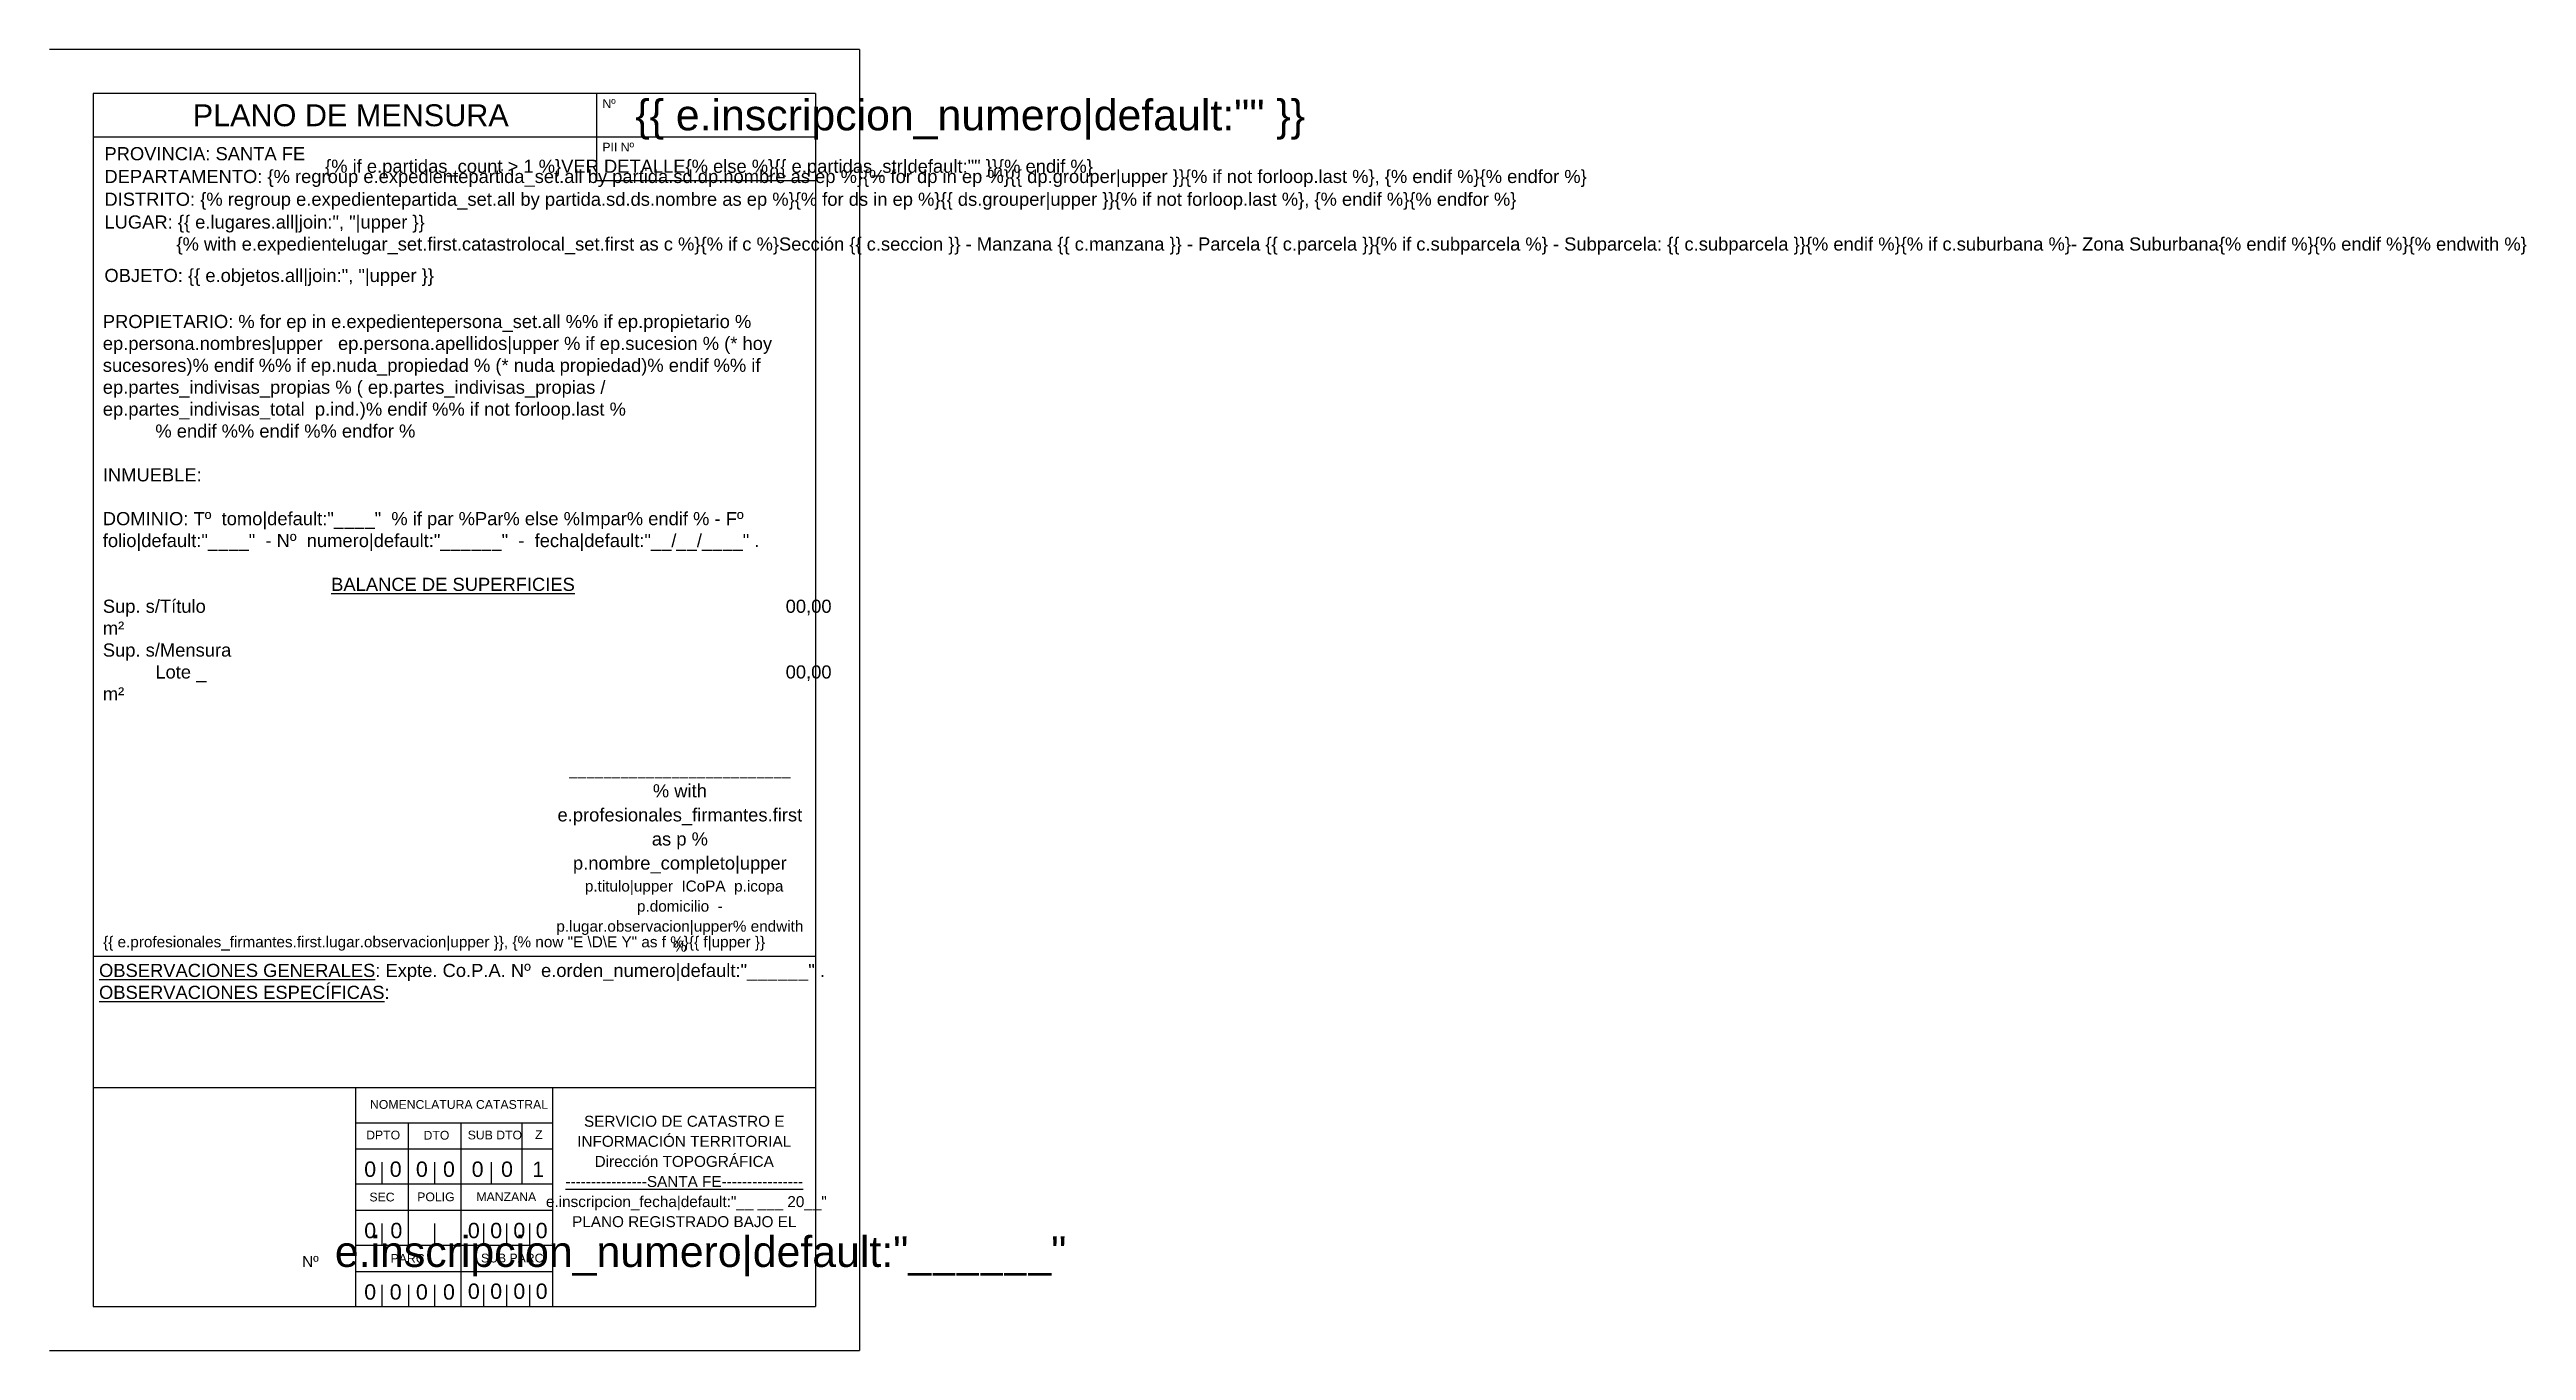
# Model space of a CAD drawing. Header units: millimetres. Extents: x 0 to 566, y 0 to 297.
import ezdxf
from ezdxf.enums import TextEntityAlignment as Align

# ---------------------------------------------------------------- set-up
doc = ezdxf.new("R2010")
doc.units = ezdxf.units.MM
doc.styles.get("Standard").update_dxf_attribs({"font": 'arial.ttf'})

msp = doc.modelspace()

# ---------------------------------------------------------------- linework, layer by layer
for p, q in [((185, 297), (0, 297)), ((185, 297), (185, 0)), ((175, 287), (10, 287)), ((10, 287), (10, 10)), ((125, 267), (125, 287)), ((175, 287), (175, 10)), ((175, 277), (10, 277)), ((175, 267), (125, 267)), ((10, 90), (175, 90)), ((10, 60), (175, 60)), ((70, 10), (70, 60)), ((115, 10), (115, 60)), ((70, 52), (115, 52)), ((82, 24), (82, 52)), ((94, 10), (94, 52)), ((108, 38), (108, 52)), ((70, 46), (115, 46)), ((76, 38), (76, 43)), ((88, 38), (88, 43)), ((101, 38), (101, 43)), ((70, 38), (115, 38)), ((70, 32), (115, 32)), ((76, 24), (76, 29)), ((88, 24), (88, 29)), ((99.25, 24), (99.25, 29)), ((104.5, 24), (104.5, 29)), ((109.75, 24), (109.75, 29)), ((70, 24), (115, 24)), ((70, 18), (115, 18)), ((76, 10), (76, 15)), ((82, 15), (82, 10)), ((88, 10), (88, 15)), ((99.25, 10), (99.25, 15)), ((104.5, 10), (104.5, 15)), ((109.75, 10), (109.75, 15)), ((10, 10), (175, 10)), ((0, 0), (185, 0))]:
    msp.add_line(p, q)

# ---------------------------------------------------------------- texts
at = {"linetype": 'Continuous'}
for s, height, p in [('PLANO DE MENSURA', 5, (32.72, 279.5)), ('{{ e.inscripcion_numero|default:"" }}', 7, (133.83, 278.56))]:
    msp.add_text(s, height=height, dxfattribs=at).set_placement(p)
for s, height, p in [('Nº', 2, (126.3, 283.67)), ('PROVINCIA: SANTA FE', 3, (12.54, 271.73)), ('PII Nº', 2, (126.3, 273.73)), ('DEPARTAMENTO: {% regroup e.expedientepartida_set.all by partida.sd.dp.nombre as ep %}{% for dp in ep %}{{ dp.grouper|upper }}{% if not forloop.last %}, {% endif %}{% endfor %}', 3, (12.54, 266.53)), ('DISTRITO: {% regroup e.expedientepartida_set.all by partida.sd.ds.nombre as ep %}{% for ds in ep %}{{ ds.grouper|upper }}{% if not forloop.last %}, {% endif %}{% endfor %}', 3, (12.54, 261.33)), ('LUGAR: {{ e.lugares.all|join:", "|upper }}', 3, (12.54, 256.13)), ('{% with e.expedientelugar_set.first.catastrolocal_set.first as c %}{% if c %}Sección {{ c.seccion }} - Manzana {{ c.manzana }} - Parcela {{ c.parcela }}{% if c.subparcela %} - Subparcela: {{ c.subparcela }}{% endif %}{% if c.suburbana %}- Zona Suburbana{% endif %}{% endif %}{% endwith %}', 3, (28.99, 251.11)), ('OBJETO: {{ e.objetos.all|join:", "|upper }}', 3, (12.54, 243.93)), ('{{ e.profesionales_firmantes.first.lugar.observacion|upper }}, {% now "E \\D\\E Y" as f %}{{ f|upper }}', 2.5, (12.24, 92.03)), ('NOMENCLATURA CATASTRAL', 2, (73.21, 55.16)), ('DPTO', 2, (72.34, 48.18)), ('DTO', 2, (85.45, 48.13)), ('SUB DTO', 2, (95.53, 48.18)), ('Z', 2, (110.93, 48.28)), ('0', 3.5, (71.89, 39.63)), ('0', 3.5, (77.72, 39.63)), ('0', 3.5, (83.7, 39.63)), ('0', 3.5, (89.89, 39.63)), ('0', 3.5, (96.44, 39.63)), ('0', 3.5, (103.15, 39.63)), ('1', 3.5, (110.27, 39.63)), ('SEC', 2, (73.08, 34.02)), ('POLIG', 2, (84, 34.06)), ('MANZANA', 2, (97.52, 34.09)), ('0', 3.5, (71.89, 25.63)), ('0', 3.5, (77.87, 25.63)), ('0', 3.5, (95.57, 25.63)), ('0', 3.5, (100.67, 25.63)), ('0', 3.5, (105.96, 25.63)), ('0', 3.5, (111.06, 25.63)), ('PARC', 2, (77.93, 20.02)), ('SUB PARC', 2, (98.56, 20.09)), ('0', 3.5, (71.89, 11.6)), ('0', 3.5, (77.72, 11.6)), ('0', 3.5, (83.7, 11.6)), ('0', 3.5, (89.89, 11.6)), ('0', 3.5, (95.57, 11.77)), ('0', 3.5, (100.67, 11.77)), ('0', 3.5, (105.96, 11.77)), ('0', 3.5, (111.06, 11.77))]:
    msp.add_text(s, height=height).set_placement(p)
msp.add_text('{% if e.partidas_count > 1 %}VER DETALLE{% else %}{{ e.partidas_str|default:"" }}{% endif %}', height=3).set_placement((150.65, 270.36), align=Align.MIDDLE_CENTER)
at = {"char_height": 3, "attachment_point": 1}
for s, insert, width in [('{PROPIETARIO: {% for ep in e.expedientepersona_set.all %}{% if ep.propietario %}{{ ep.persona.nombres|upper }} {{ ep.persona.apellidos|upper }}{% if ep.sucesion %} (* hoy sucesores){% endif %}{% if ep.nuda_propiedad %} (* nuda propiedad){% endif %}{% if ep.partes_indivisas_propias %} ({{ ep.partes_indivisas_propias }}/{{ ep.partes_indivisas_total }} p.ind.){% endif %}{% if not forloop.last %}\\P^I\\l{% endif %}{% endif %}{% endfor %}\\P\\PINMUEBLE:\\P\\PDOMINIO: Tº {{ tomo|default:"____" }} {% if par %}Par{% else %}Impar{% endif %} - Fº {{ folio|default:"____" }} - Nº {{ numero|default:"______" }} - {{ fecha|default:"__/__/____" }}.\\P\\P\\pxqc;\\LBALANCE DE SUPERFICIES\\P\\pql,tr52;\\lSup. s/Título \\L^I\\l 00,00 m²\\PSup. s/Mensura\\P\\pt4,r52;^ILote _ \\L^I\\l 00,00 m²}', (12.17, 236.42), 160), ('{\\LOBSERVACIONES GENERALES\\l: Expte. Co.P.A. Nº {{ e.orden_numero|default:"______" }}.\\P\\LOBSERVACIONES ESPECÍFICAS\\l:}', (11.31, 88.26), 163)]:
    msp.add_mtext(s, dxfattribs=dict(at, insert=insert, width=width))
at = {"insert": (174, 91), "char_height": 3, "width": 60, "attachment_point": 9, "line_spacing_factor": 1.1}
msp.add_mtext('{\\pxqc;\\H0.833333x;__________________________\\P\\H1.2x;{% with e.profesionales_firmantes.first as p %}{{ p.nombre_completo|upper }}\\P\\H0.833333x; {{ p.titulo|upper }} ICoPA {{ p.icopa }}\\P{{ p.domicilio }} - {{ p.lugar.observacion|upper}}{% endwith %}', dxfattribs=at)
at = {"insert": (145, 53.57), "char_height": 2.5, "attachment_point": 2, "line_spacing_factor": 1.1}
msp.add_mtext('{SERVICIO DE CATASTRO E\\PINFORMACIÓN TERRITORIAL\\PDirección TOPOGRÁFICA\\P\\L----------------SANTA FE----------------\\P\\l{{ e.inscripcion_fecha|default:"__ ___ 20__" }}\\PPLANO REGISTRADO BAJO EL\\PNº \\H2.8x;{{ e.inscripcion_numero|default:"______" }}}', dxfattribs=at)

doc.saveas('drawing.dxf')
